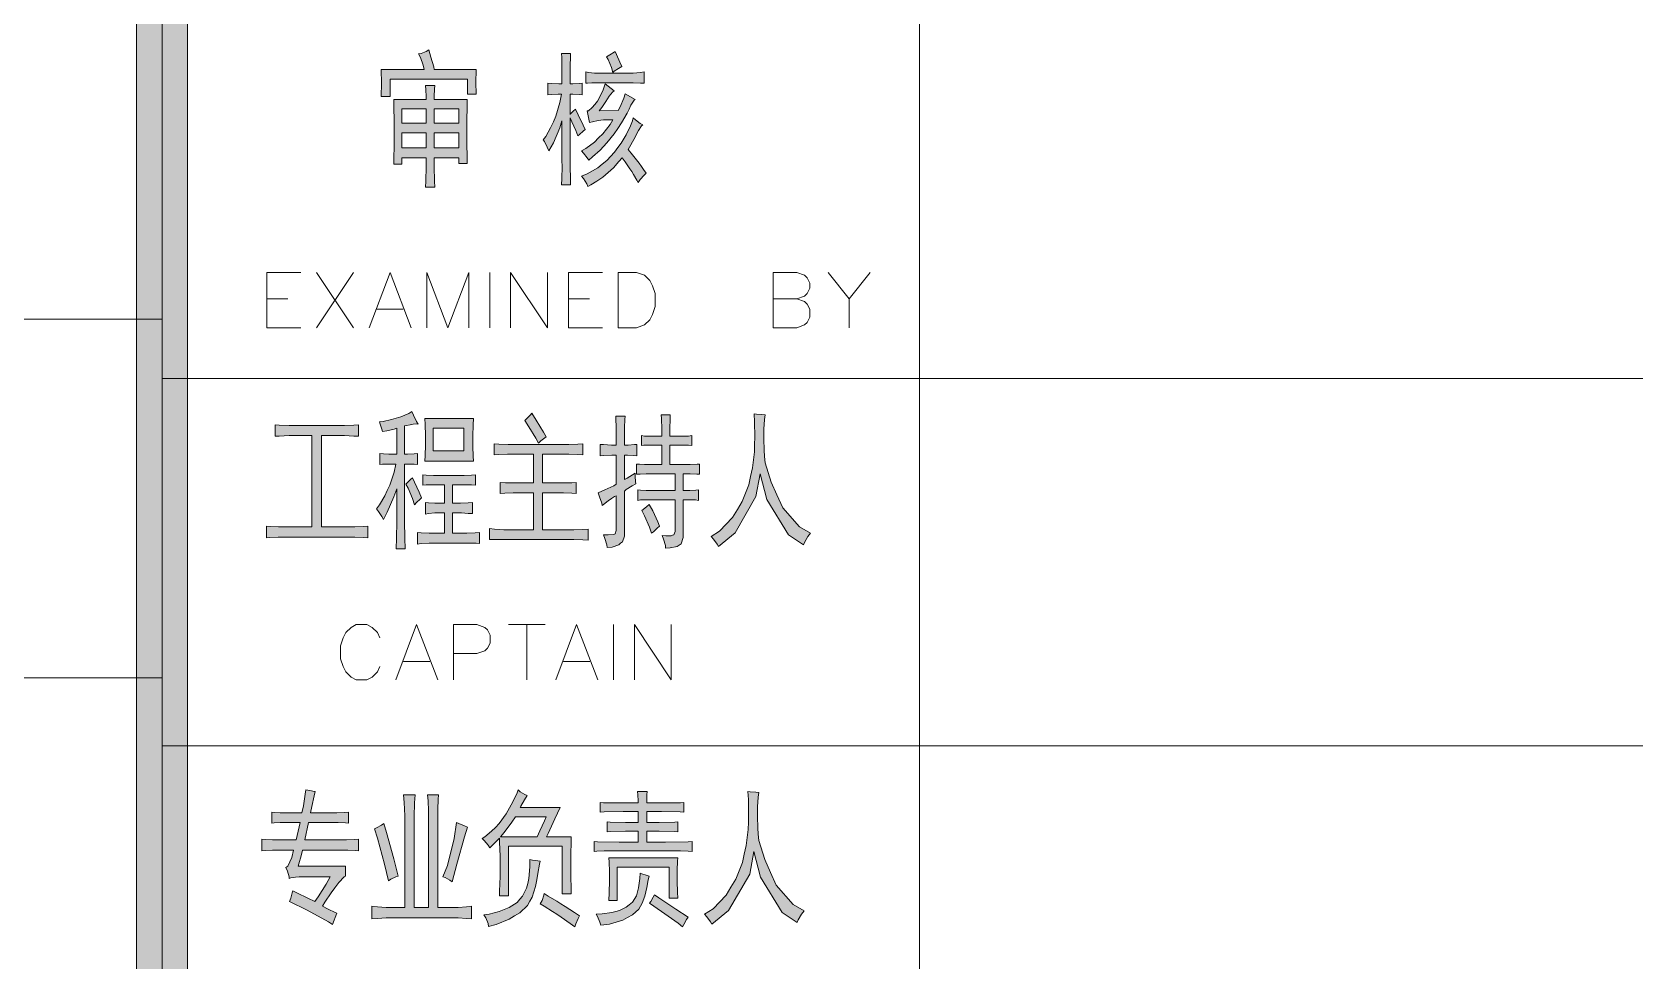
# Model space of a CAD drawing. Header units: millimetres. Extents: x 0 to 829, y 0 to 586.
# Drawn here: x 767.46 to 798.31, y 140.14 to 158.02 of the extents above; entities that cross this region are included whole.
import ezdxf

# ---------------------------------------------------------------- set-up
doc = ezdxf.new("R2010")
doc.units = ezdxf.units.MM

msp = doc.modelspace()

# ---------------------------------------------------------------- hatches: boundary and pattern name
h = msp.add_hatch(color=0)
h.dxf.hatch_style = 2
h.paths.add_polyline_path([(770.449028, 9.860139), (769.464778, 9.860139), (769.464778, 575.772139), (770.449028, 575.772139)])
h = msp.add_hatch(color=0)
h.dxf.hatch_style = 2
h.paths.add_polyline_path([(775.091583, 157.677556), (775.133917, 157.539972), (775.186833, 157.349472), (775.197417, 157.300083), (776.005278, 157.300083), (776.00175, 157.233056), (775.998222, 157.113111), (775.998222, 157.056667), (775.998222, 157.000222), (776.00175, 156.883806), (776.005278, 156.823833), (775.839472, 156.823833), (775.839472, 157.113111), (774.35075, 157.113111), (774.35075, 156.777972), (774.174361, 156.777972), (774.177889, 156.845), (774.181417, 156.972), (774.181417, 157.0355), (774.181417, 157.102528), (774.177889, 157.233056), (774.174361, 157.300083), (775.006917, 157.300083), (774.98575, 157.38475), (774.932833, 157.532917), (774.897556, 157.599944), (774.943417, 157.610528), (775.042194, 157.649333)])
h = msp.add_hatch(color=0)
h.dxf.hatch_style = 2
h.paths.add_polyline_path([(778.679333, 157.645806), (778.704028, 157.589361), (778.767528, 157.444722), (778.806333, 157.356528), (778.742833, 157.32125), (778.658167, 157.268333), (778.637, 157.243639), (778.608778, 157.338889), (778.545278, 157.490583), (778.513528, 157.5435), (778.577028, 157.582306), (778.658167, 157.635222)])
h = msp.add_hatch(color=0)
h.dxf.hatch_style = 2
h.paths.add_polyline_path([(777.656278, 157.268333), (777.656278, 157.363583), (777.65275, 157.532917), (777.645694, 157.610528), (777.822083, 157.610528), (777.818556, 157.5435), (777.815028, 157.374167), (777.815028, 157.268333), (777.815028, 157.024917), (777.867944, 157.024917), (777.984361, 157.028444), (778.047861, 157.0355), (778.047861, 156.81325), (777.984361, 156.816778), (777.867944, 156.823833), (777.815028, 156.823833), (777.815028, 156.435778), (777.822083, 156.446361), (777.871472, 156.49575), (777.913806, 156.534556), (777.966722, 156.425194), (778.061972, 156.227639), (778.104306, 156.1465), (778.061972, 156.111222), (777.991417, 156.05125), (777.963194, 156.023028), (777.920861, 156.125333), (777.846778, 156.294667), (777.815028, 156.36875), (777.815028, 155.546778), (777.815028, 155.430361), (777.818556, 155.197528), (777.822083, 155.081111), (777.645694, 155.081111), (777.656278, 155.201056), (777.659806, 155.433889), (777.656278, 155.546778), (777.656278, 156.312306), (777.613944, 156.17825), (777.490472, 155.888972), (777.405806, 155.73375), (777.374056, 155.807833), (777.317611, 155.913667), (777.296444, 155.945417), (777.342306, 156.008917), (777.437556, 156.17825), (777.490472, 156.291139), (777.539861, 156.4005), (777.617472, 156.668611), (777.645694, 156.823833), (777.585722, 156.823833), (777.451667, 156.816778), (777.381111, 156.81325), (777.381111, 157.0355), (777.455194, 157.028444), (777.592778, 157.024917), (777.656278, 157.024917)])
h = msp.add_hatch(color=0)
h.dxf.hatch_style = 2
h.paths.add_polyline_path([(778.139583, 156.502806), (778.164278, 156.502806), (778.238361, 156.566306), (778.28775, 156.629806), (778.337139, 156.693306), (778.439444, 156.890861), (778.488833, 157.024917), (778.661694, 156.890861), (778.629944, 156.862639), (778.566444, 156.785028), (778.534694, 156.735639), (778.502944, 156.68625), (778.421806, 156.566306), (778.372417, 156.502806), (778.739306, 156.513389), (778.778111, 156.583944), (778.845139, 156.746222), (778.869833, 156.834417), (779.063861, 156.725056), (779.042694, 156.707417), (778.982722, 156.612167), (778.947444, 156.534556), (778.908639, 156.456944), (778.799278, 156.2735), (778.728722, 156.167667), (778.658167, 156.061833), (778.520583, 155.888972), (778.453556, 155.818417), (778.390056, 155.747861), (778.245417, 155.617333), (778.171333, 155.557361), (778.143111, 155.603222), (778.072556, 155.691417), (778.030222, 155.73375), (778.118417, 155.779611), (778.284222, 155.903083), (778.361833, 155.984222), (778.442972, 156.065361), (778.580556, 156.24175), (778.637, 156.333472), (778.569972, 156.333472), (778.453556, 156.329944), (778.404167, 156.322889), (778.354778, 156.319361), (778.245417, 156.294667), (778.188972, 156.280556)])
h = msp.add_hatch(color=0)
h.dxf.hatch_style = 2
h.paths.add_polyline_path([(778.263056, 157.046083), (778.227778, 157.046083), (778.150167, 157.039028), (778.114889, 157.0355), (778.114889, 157.25775), (778.167806, 157.243639), (778.280694, 157.233056), (778.337139, 157.233056), (778.961556, 157.233056), (779.028583, 157.233056), (779.166167, 157.243639), (779.236722, 157.25775), (779.236722, 157.0355), (779.166167, 157.039028), (779.028583, 157.046083), (778.961556, 157.046083)])
h = msp.add_hatch(color=0)
h.paths.add_polyline_path([(775.042194, 156.725056), (775.042194, 156.777972), (775.035139, 156.912028), (775.031611, 156.989639), (775.208, 156.989639), (775.204472, 156.919083), (775.197417, 156.785028), (775.197417, 156.725056), (775.832417, 156.725056), (775.828889, 156.605111), (775.821833, 156.291139), (775.821833, 156.090056), (775.821833, 155.896028), (775.828889, 155.596167), (775.832417, 155.490333), (775.673667, 155.490333), (775.673667, 155.603222), (775.197417, 155.603222), (775.197417, 155.433889), (775.204472, 155.151667), (775.208, 155.03525), (775.031611, 155.03525), (775.035139, 155.151667), (775.042194, 155.433889), (775.042194, 155.603222), (774.573, 155.603222), (774.573, 155.47975), (774.417778, 155.47975), (774.421306, 155.564417), (774.424833, 155.857222), (774.424833, 156.068889), (774.424833, 156.280556), (774.421306, 156.605111), (774.417778, 156.725056)])
h.paths.add_polyline_path([(775.673667, 155.790194), (775.673667, 156.079472), (775.197417, 156.079472), (775.197417, 155.790194)])
h.paths.add_polyline_path([(775.042194, 155.790194), (775.042194, 156.079472), (774.573, 156.079472), (774.573, 155.790194)])
h.paths.add_polyline_path([(775.673667, 156.266444), (775.673667, 156.545139), (775.197417, 156.545139), (775.197417, 156.266444)])
h.paths.add_polyline_path([(775.042194, 156.266444), (775.042194, 156.545139), (774.573, 156.545139), (774.573, 156.266444)])
h = msp.add_hatch(color=0)
h.dxf.hatch_style = 2
h.paths.add_polyline_path([(779.212028, 156.234694), (779.187333, 156.213528), (779.130889, 156.128861), (779.099139, 156.068889), (779.070917, 156.008917), (778.982722, 155.850167), (778.929806, 155.758444), (779.014472, 155.656139), (779.141472, 155.497389), (779.183806, 155.433889), (779.226139, 155.373917), (779.275528, 155.306889), (779.24025, 155.268083), (779.162639, 155.179889), (779.120306, 155.123444), (779.095611, 155.172833), (779.035639, 155.278667), (779.000361, 155.335111), (778.965083, 155.391556), (778.869833, 155.525611), (778.813389, 155.603222), (778.753417, 155.529139), (778.647583, 155.409194), (778.598194, 155.363333), (778.545278, 155.317472), (778.439444, 155.229278), (778.383, 155.190472), (778.326556, 155.151667), (778.213667, 155.081111), (778.153694, 155.045833), (778.136056, 155.102278), (778.072556, 155.201056), (778.030222, 155.246917), (778.143111, 155.28925), (778.344194, 155.409194), (778.428861, 155.47975), (778.517056, 155.550306), (778.66875, 155.709056), (778.728722, 155.79725), (778.792222, 155.881917), (778.891, 156.040667), (778.926278, 156.111222), (778.961556, 156.185306), (779.014472, 156.312306), (779.028583, 156.36875), (779.070917, 156.329944), (779.162639, 156.262917)])
h = msp.add_hatch(color=0)
h.dxf.hatch_style = 2
h.paths.add_polyline_path([(774.142611, 150.516167), (774.213167, 150.52675), (774.375444, 150.565556), (774.463639, 150.59025), (774.555361, 150.614944), (774.707056, 150.678444), (774.767028, 150.71725), (774.798778, 150.643167), (774.855222, 150.523222), (774.886972, 150.473833), (774.855222, 150.477361), (774.79525, 150.473833), (774.7635, 150.466778), (774.73175, 150.459722), (774.664722, 150.445611), (774.625917, 150.438556), (774.625917, 149.895278), (774.685889, 149.895278), (774.809361, 149.902333), (774.876389, 149.905861), (774.876389, 149.694194), (774.809361, 149.70125), (774.685889, 149.704778), (774.625917, 149.704778), (774.625917, 148.731111), (774.625917, 148.607639), (774.632972, 148.279556), (774.6365, 148.074944), (774.467167, 148.074944), (774.474222, 148.279556), (774.47775, 148.600583), (774.47775, 148.717), (774.47775, 149.228528), (774.417778, 149.073306), (774.290778, 148.7805), (774.220222, 148.639389), (774.188472, 148.695833), (774.124972, 148.794611), (774.086167, 148.840472), (774.142611, 148.918083), (774.248444, 149.094472), (774.294306, 149.196778), (774.340167, 149.295556), (774.424833, 149.549556), (774.460111, 149.704778), (774.357806, 149.704778), (774.202583, 149.70125), (774.153194, 149.694194), (774.153194, 149.905861), (774.22375, 149.902333), (774.326056, 149.895278), (774.361333, 149.895278), (774.47775, 149.895278), (774.47775, 150.396222), (774.424833, 150.378583), (774.28725, 150.343306), (774.202583, 150.329194), (774.188472, 150.378583), (774.16025, 150.473833)])
h = msp.add_hatch(color=0)
h.paths.add_polyline_path([(775.952361, 150.583194), (775.945306, 150.46325), (775.941778, 150.241), (775.941778, 150.138694), (775.941778, 150.043444), (775.945306, 149.856472), (775.952361, 149.761222), (775.0175, 149.761222), (775.021028, 149.867056), (775.028083, 150.068139), (775.028083, 150.163389), (775.028083, 150.255111), (775.021028, 150.466778), (775.0175, 150.583194)])
h.paths.add_polyline_path([(775.768917, 149.962306), (775.768917, 150.396222), (775.17625, 150.396222), (775.17625, 149.962306)])
h = msp.add_hatch(color=0)
h.dxf.hatch_style = 2
h.paths.add_polyline_path([(777.201194, 150.106944), (777.151806, 150.205722), (777.021278, 150.420917), (776.943667, 150.540861), (776.982472, 150.579667), (777.0495, 150.650222), (777.074194, 150.681972), (777.162389, 150.551444), (777.299972, 150.322139), (777.349361, 150.226889), (777.324667, 150.212778), (777.250583, 150.149278)])
h = msp.add_hatch(color=0)
h.dxf.hatch_style = 2
h.paths.add_polyline_path([(778.7005, 150.350361), (778.7005, 150.427972), (778.693444, 150.565556), (778.689917, 150.629056), (778.873361, 150.629056), (778.866306, 150.562028), (778.85925, 150.410333), (778.85925, 150.329194), (778.85925, 150.071667), (778.929806, 150.071667), (779.04975, 150.078722), (779.099139, 150.08225), (779.099139, 149.863528), (779.035639, 149.867056), (778.915694, 149.874111), (778.85925, 149.874111), (778.85925, 149.408444), (778.912167, 149.433139), (779.014472, 149.496639), (779.067389, 149.528389), (779.067389, 149.468417), (779.070917, 149.366111), (779.074444, 149.327306), (779.003889, 149.2885), (778.894528, 149.217944), (778.85925, 149.186194), (778.85925, 148.395972), (778.85925, 148.318361), (778.820444, 148.209), (778.785167, 148.180778), (778.749889, 148.149028), (778.619361, 148.106694), (778.524111, 148.096111), (778.517056, 148.152556), (778.481778, 148.2725), (778.457083, 148.339528), (778.545278, 148.339528), (778.651111, 148.350111), (778.665222, 148.357167), (778.682861, 148.364222), (778.7005, 148.424194), (778.7005, 148.473583), (778.7005, 149.094472), (778.66875, 149.080361), (778.612306, 149.041556), (778.584083, 149.023917), (778.552333, 149.00275), (778.47825, 148.946306), (778.432389, 148.9075), (778.421806, 148.949833), (778.379472, 149.073306), (778.35125, 149.150917), (778.47825, 149.207361), (778.654639, 149.2885), (778.7005, 149.316722), (778.7005, 149.874111), (778.615833, 149.874111), (778.460611, 149.867056), (778.390056, 149.863528), (778.390056, 150.08225), (778.453556, 150.078722), (778.608778, 150.071667), (778.7005, 150.071667)])
h = msp.add_hatch(color=0)
h.dxf.hatch_style = 2
h.paths.add_polyline_path([(779.575389, 149.694194), (779.575389, 150.071667), (779.448389, 150.071667), (779.36725, 150.071667), (779.233194, 150.068139), (779.183806, 150.061083), (779.183806, 150.251583), (779.247306, 150.244528), (779.381361, 150.241), (779.448389, 150.241), (779.575389, 150.241), (779.575389, 150.378583), (779.568333, 150.583194), (779.564806, 150.650222), (779.741194, 150.650222), (779.737667, 150.583194), (779.730611, 150.378583), (779.730611, 150.241), (779.899944, 150.241), (779.963444, 150.241), (780.093972, 150.244528), (780.157472, 150.251583), (780.157472, 150.061083), (780.093972, 150.068139), (779.963444, 150.071667), (779.899944, 150.071667), (779.730611, 150.071667), (779.730611, 149.694194), (780.041056, 149.694194), (780.122194, 149.694194), (780.25625, 149.70125), (780.305639, 149.704778), (780.305639, 149.507222), (780.249194, 149.51075), (780.122194, 149.517806), (780.055167, 149.517806), (779.991667, 149.517806), (779.991667, 149.196778), (780.048111, 149.196778), (780.118667, 149.196778), (780.235083, 149.200306), (780.280944, 149.207361), (780.280944, 149.006278), (780.228028, 149.013333), (780.111611, 149.016861), (780.048111, 149.016861), (779.991667, 149.016861), (779.991667, 148.385389), (779.991667, 148.290139), (779.949333, 148.170194), (779.910528, 148.1455), (779.871722, 148.120806), (779.741194, 148.092583), (779.649472, 148.085528), (779.645944, 148.134917), (779.610667, 148.258389), (779.582444, 148.328944), (779.656528, 148.325417), (779.755306, 148.325417), (779.783528, 148.336), (779.808222, 148.343056), (779.832917, 148.406556), (779.832917, 148.463), (779.832917, 149.016861), (779.339028, 149.016861), (779.282583, 149.016861), (779.169694, 149.013333), (779.116778, 149.006278), (779.116778, 149.207361), (779.166167, 149.200306), (779.279056, 149.196778), (779.339028, 149.196778), (779.832917, 149.196778), (779.832917, 149.517806), (779.314333, 149.517806), (779.275528, 149.517806), (779.162639, 149.51075), (779.092083, 149.507222), (779.092083, 149.704778), (779.145, 149.70125), (779.243778, 149.694194), (779.289639, 149.694194)])
h = msp.add_hatch(color=0)
h.dxf.hatch_style = 2
h.paths.add_polyline_path([(780.524361, 148.307778), (780.686639, 148.413611), (780.940639, 148.674667), (781.032361, 148.829889), (781.124083, 148.985111), (781.251083, 149.302611), (781.286361, 149.468417), (781.321639, 149.630694), (781.360444, 149.937611), (781.363972, 150.078722), (781.3675, 150.219833), (781.363972, 150.516167), (781.356917, 150.671389), (781.402778, 150.667861), (781.505083, 150.657278), (781.565056, 150.650222), (781.550944, 150.562028), (781.540361, 150.378583), (781.540361, 150.283333), (781.540361, 150.188083), (781.547417, 149.972889), (781.554472, 149.849417), (781.565056, 149.729472), (781.681472, 149.359056), (781.794361, 149.112111), (781.903722, 148.865167), (782.22475, 148.49475), (782.439944, 148.374806), (782.387028, 148.307778), (782.323528, 148.194889), (782.305889, 148.152556), (782.013083, 148.339528), (781.596806, 149.023917), (781.473333, 149.517806), (781.388667, 149.080361), (780.9865, 148.378333), (780.665472, 148.117278), (780.640778, 148.163139), (780.570222, 148.258389)])
h = msp.add_hatch(color=0)
h.dxf.hatch_style = 2
h.paths.add_polyline_path([(773.370028, 150.449139), (773.468806, 150.449139), (773.65225, 150.456194), (773.736917, 150.46325), (773.736917, 150.241), (773.65225, 150.244528), (773.468806, 150.251583), (773.370028, 150.251583), (773.027833, 150.251583), (773.027833, 148.49475), (773.571111, 148.49475), (773.666361, 148.49475), (773.839222, 148.501806), (773.920361, 148.508861), (773.920361, 148.286611), (773.839222, 148.290139), (773.669889, 148.297194), (773.578167, 148.297194), (772.287, 148.297194), (772.195278, 148.297194), (772.036528, 148.290139), (771.9695, 148.286611), (771.9695, 148.508861), (772.040056, 148.501806), (772.202333, 148.49475), (772.294056, 148.49475), (772.844389, 148.49475), (772.844389, 150.251583), (772.512778, 150.251583), (772.403417, 150.251583), (772.216444, 150.244528), (772.138833, 150.241), (772.138833, 150.46325), (772.216444, 150.456194), (772.403417, 150.449139), (772.512778, 150.449139)])
h = msp.add_hatch(color=0)
h.dxf.hatch_style = 2
h.paths.add_polyline_path([(777.723306, 150.08225), (777.790333, 150.08225), (777.959667, 150.089306), (778.058444, 150.096361), (778.058444, 149.884694), (777.959667, 149.888222), (777.790333, 149.895278), (777.723306, 149.895278), (777.282333, 149.895278), (777.282333, 149.341417), (777.617472, 149.341417), (777.6845, 149.341417), (777.84325, 149.344944), (777.931444, 149.352), (777.931444, 149.140333), (777.84325, 149.147389), (777.6845, 149.150917), (777.617472, 149.150917), (777.282333, 149.150917), (777.282333, 148.441833), (777.807972, 148.441833), (777.882056, 148.441833), (778.058444, 148.445361), (778.157222, 148.452417), (778.157222, 148.24075), (778.058444, 148.247806), (777.882056, 148.251333), (777.807972, 148.251333), (776.259278, 148.251333), (776.259278, 148.463), (776.358056, 148.452417), (776.537972, 148.441833), (776.619111, 148.441833), (777.109472, 148.441833), (777.109472, 149.150917), (776.784917, 149.150917), (776.717889, 149.150917), (776.559139, 149.147389), (776.467417, 149.140333), (776.467417, 149.352), (776.566194, 149.344944), (776.724944, 149.341417), (776.784917, 149.341417), (777.109472, 149.341417), (777.109472, 149.895278), (776.693194, 149.895278), (776.605, 149.895278), (776.435667, 149.888222), (776.351, 149.884694), (776.351, 150.096361), (776.442722, 150.089306), (776.619111, 150.08225), (776.70025, 150.08225)])
h = msp.add_hatch(color=0)
h.dxf.hatch_style = 2
h.paths.add_polyline_path([(774.777611, 149.440194), (774.819944, 149.355528), (774.904611, 149.1615), (774.950472, 149.052139), (774.925778, 149.027444), (774.85875, 148.963944), (774.819944, 148.918083), (774.777611, 149.041556), (774.692944, 149.239111), (774.650611, 149.316722), (774.678833, 149.344944), (774.738806, 149.404917)])
h = msp.add_hatch(color=0)
h.dxf.hatch_style = 2
h.paths.add_polyline_path([(775.708944, 149.486056), (775.775972, 149.486056), (775.917083, 149.489583), (775.991167, 149.496639), (775.991167, 149.295556), (775.917083, 149.302611), (775.775972, 149.306139), (775.708944, 149.306139), (775.550194, 149.306139), (775.550194, 148.949833), (775.641917, 148.949833), (775.705417, 148.949833), (775.850056, 148.956889), (775.934722, 148.963944), (775.934722, 148.752278), (775.850056, 148.755806), (775.719528, 148.762861), (775.666611, 148.762861), (775.550194, 148.762861), (775.550194, 148.374806), (775.751278, 148.374806), (775.825361, 148.374806), (775.984111, 148.378333), (776.068778, 148.385389), (776.068778, 148.173722), (776.00175, 148.180778), (775.843, 148.184306), (775.751278, 148.184306), (775.193889, 148.184306), (775.102167, 148.184306), (774.943417, 148.173722), (774.876389, 148.163139), (774.876389, 148.385389), (774.943417, 148.378333), (775.102167, 148.374806), (775.193889, 148.374806), (775.394972, 148.374806), (775.394972, 148.762861), (775.275028, 148.762861), (775.211528, 148.762861), (775.084528, 148.752278), (775.028083, 148.741694), (775.028083, 148.963944), (775.084528, 148.956889), (775.211528, 148.949833), (775.275028, 148.949833), (775.394972, 148.949833), (775.394972, 149.306139), (775.260917, 149.306139), (775.183306, 149.306139), (775.042194, 149.302611), (774.975167, 149.295556), (774.975167, 149.496639), (775.042194, 149.489583), (775.183306, 149.486056), (775.260917, 149.486056)])
h = msp.add_hatch(color=0)
h.dxf.hatch_style = 2
h.paths.add_polyline_path([(779.331972, 148.928667), (779.402528, 148.801667), (779.501306, 148.59), (779.533056, 148.508861), (779.490722, 148.470056), (779.416639, 148.403028), (779.381361, 148.374806), (779.339028, 148.491222), (779.243778, 148.706417), (779.190861, 148.808722), (779.219083, 148.829889), (779.289639, 148.889861)])
h = msp.add_hatch(color=0)
h.dxf.hatch_style = 2
h.paths.add_polyline_path([(773.2395, 140.839472), (773.161889, 140.892389), (772.749139, 141.114639), (772.414, 141.283972), (772.435167, 141.347472), (772.463389, 141.453306), (772.473972, 141.492111), (772.551583, 141.453306), (772.76325, 141.347472), (772.897306, 141.283972), (772.964333, 141.375694), (773.116028, 141.615583), (773.197167, 141.760222), (772.597444, 141.760222), (772.530417, 141.753167), (772.435167, 141.739056), (772.406944, 141.724944), (772.406944, 141.760222), (772.371667, 141.866056), (772.339917, 141.936611), (772.38225, 141.964833), (772.456333, 142.130639), (772.491611, 142.27175), (772.163528, 142.27175), (772.085917, 142.27175), (771.944806, 142.264694), (771.881306, 142.261167), (771.881306, 142.483417), (771.944806, 142.476361), (772.085917, 142.469306), (772.163528, 142.469306), (772.541, 142.469306), (772.615083, 142.804444), (772.297583, 142.804444), (772.230556, 142.804444), (772.117667, 142.797389), (772.071806, 142.793861), (772.071806, 143.002), (772.117667, 142.998472), (772.230556, 142.991417), (772.297583, 142.991417), (772.646833, 142.991417), (772.678583, 143.125472), (772.713861, 143.347722), (772.724444, 143.435917), (772.802056, 143.418278), (772.893778, 143.404167), (772.907889, 143.404167), (772.886722, 143.3195), (772.840861, 143.114889), (772.816167, 142.991417), (773.264194, 142.991417), (773.324167, 142.991417), (773.465278, 142.998472), (773.546417, 143.002), (773.546417, 142.793861), (773.489972, 142.797389), (773.348861, 142.804444), (773.264194, 142.804444), (772.780889, 142.804444), (772.706806, 142.469306), (773.447639, 142.469306), (773.511139, 142.469306), (773.655778, 142.476361), (773.740444, 142.483417), (773.740444, 142.261167), (773.676944, 142.264694), (773.535833, 142.27175), (773.454694, 142.27175), (772.664472, 142.27175), (772.63625, 142.165917), (772.593917, 142.010694), (772.579806, 141.961306), (773.489972, 141.961306), (773.489972, 141.770806), (773.46175, 141.760222), (773.359444, 141.647333), (773.285361, 141.548556), (773.211278, 141.449778), (773.094861, 141.269861), (773.049, 141.19225), (773.154833, 141.139333), (773.292417, 141.072306), (773.324167, 141.061722)])
h = msp.add_hatch(color=0)
h.dxf.hatch_style = 2
h.paths.add_polyline_path([(774.830528, 143.337139), (774.819944, 143.181917), (774.812889, 142.913806), (774.812889, 142.804444), (774.812889, 141.171083), (775.088056, 141.171083), (775.088056, 142.9385), (775.088056, 143.026694), (775.081, 143.22425), (775.070417, 143.337139), (775.278556, 143.337139), (775.2715, 143.248944), (775.264444, 143.058444), (775.264444, 142.959667), (775.264444, 141.171083), (775.589, 141.171083), (775.656028, 141.171083), (775.818306, 141.181667), (775.913556, 141.19225), (775.913556, 140.948833), (775.818306, 140.959417), (775.659556, 140.97), (775.596056, 140.97), (774.329583, 140.97), (774.273139, 140.97), (774.103806, 140.959417), (773.997972, 140.948833), (773.997972, 141.19225), (774.103806, 141.181667), (774.269611, 141.171083), (774.322528, 141.171083), (774.629444, 141.171083), (774.629444, 142.815028), (774.629444, 142.931444), (774.618861, 143.1925), (774.60475, 143.337139)])
h = msp.add_hatch(color=0)
h.paths.add_polyline_path([(776.986, 143.326556), (776.933083, 143.238361), (776.866056, 143.118417), (776.851944, 143.093722), (777.621, 143.093722), (777.518694, 142.875), (777.391694, 142.592778), (777.359944, 142.52575), (777.836194, 142.52575), (777.832667, 142.448139), (777.829139, 142.1765), (777.829139, 141.982472), (777.829139, 141.788444), (777.832667, 141.50975), (777.836194, 141.428611), (777.659806, 141.428611), (777.659806, 142.349361), (776.629694, 142.349361), (776.629694, 141.393333), (776.453306, 141.393333), (776.456833, 141.481528), (776.463889, 141.767278), (776.463889, 141.961306), (776.463889, 142.155333), (776.456833, 142.426972), (776.453306, 142.504583), (776.396861, 142.448139), (776.305139, 142.352889), (776.269861, 142.314083), (776.234583, 142.370528), (776.156972, 142.458722), (776.121694, 142.494), (776.174611, 142.52575), (776.301611, 142.635111), (776.375694, 142.709194), (776.44625, 142.783278), (776.583833, 142.973778), (776.643806, 143.086667), (776.707306, 143.199556), (776.791972, 143.375944), (776.813139, 143.435917), (776.851944, 143.397111), (776.940139, 143.340667)])
h.paths.add_polyline_path([(776.76375, 142.913806), (776.689667, 142.807972), (776.545028, 142.613944), (776.470944, 142.52575), (777.180028, 142.52575), (777.232944, 142.642167), (777.321139, 142.836194), (777.352889, 142.913806)])
h = msp.add_hatch(color=0)
h.dxf.hatch_style = 2
h.paths.add_polyline_path([(779.293167, 143.404167), (779.289639, 143.337139), (779.286111, 143.22425), (779.286111, 143.181917), (779.575389, 143.181917), (779.935222, 143.185444), (780.00225, 143.1925), (780.00225, 143.002), (779.928167, 143.009056), (779.568333, 143.016111), (779.286111, 143.016111), (779.286111, 142.804444), (779.529528, 142.804444), (779.829389, 142.807972), (779.885833, 142.815028), (779.885833, 142.624528), (779.829389, 142.631583), (779.529528, 142.638639), (779.286111, 142.638639), (779.286111, 142.426972), (779.645944, 142.426972), (780.083389, 142.4305), (780.161, 142.437556), (780.161, 142.247056), (780.083389, 142.254111), (779.935222, 142.261167), (779.861139, 142.261167), (778.552333, 142.261167), (778.467667, 142.261167), (778.330083, 142.254111), (778.277167, 142.247056), (778.277167, 142.437556), (778.337139, 142.4305), (778.756944, 142.426972), (779.120306, 142.426972), (779.120306, 142.638639), (778.880417, 142.638639), (778.584083, 142.631583), (778.527639, 142.624528), (778.527639, 142.815028), (778.584083, 142.807972), (778.880417, 142.804444), (779.120306, 142.804444), (779.120306, 143.016111), (778.831028, 143.016111), (778.467667, 143.009056), (778.393583, 143.002), (778.393583, 143.1925), (778.453556, 143.185444), (778.813389, 143.181917), (779.120306, 143.181917), (779.120306, 143.22425), (779.11325, 143.337139), (779.109722, 143.404167)])
h = msp.add_hatch(color=0)
h.dxf.hatch_style = 2
h.paths.add_polyline_path([(780.400889, 141.037028), (780.563167, 141.142861), (780.817167, 141.403917), (780.908889, 141.559139), (781.000611, 141.714361), (781.127611, 142.035389), (781.162889, 142.197667), (781.198167, 142.363472), (781.236972, 142.666861), (781.244028, 142.807972), (781.247556, 142.952611), (781.244028, 143.248944), (781.233444, 143.404167), (781.279306, 143.397111), (781.385139, 143.386528), (781.441583, 143.379472), (781.431, 143.291278), (781.416889, 143.107833), (781.416889, 143.016111), (781.416889, 142.920861), (781.423944, 142.702139), (781.434528, 142.582194), (781.441583, 142.458722), (781.561528, 142.091833), (781.670889, 141.844889), (781.78025, 141.597944), (782.104806, 141.227528), (782.316472, 141.104056), (782.267083, 141.037028), (782.200056, 140.927667), (782.182417, 140.881806), (781.893139, 141.072306), (781.476861, 141.753167), (781.349861, 142.247056), (781.268722, 141.809611), (780.863028, 141.111111), (780.542, 140.850056), (780.517306, 140.892389), (780.44675, 140.987639)])
h = msp.add_hatch(color=0)
h.dxf.hatch_style = 2
h.paths.add_polyline_path([(774.230806, 142.783278), (774.280194, 142.610417), (774.417778, 142.105944), (774.505972, 141.770806), (774.460111, 141.760222), (774.364861, 141.714361), (774.315472, 141.682611), (774.237861, 142.003639), (774.103806, 142.504583), (774.047361, 142.680972), (774.089694, 142.702139), (774.181417, 142.755056)])
h = msp.add_hatch(color=0)
h.dxf.hatch_style = 2
h.paths.add_polyline_path([(775.835944, 142.71625), (775.783028, 142.52575), (775.634861, 142.000111), (775.539611, 141.661444), (775.497278, 141.693194), (775.409083, 141.742583), (775.363222, 141.760222), (775.451417, 141.975417), (775.581944, 142.497528), (775.627806, 142.804444), (775.673667, 142.783278), (775.7795, 142.737417)])
h = msp.add_hatch(color=0)
h.dxf.hatch_style = 2
h.paths.add_polyline_path([(777.236472, 142.060083), (777.225889, 142.003639), (777.190611, 141.823722), (777.169444, 141.70025), (777.148278, 141.57325), (777.08125, 141.368639), (777.035389, 141.2875), (776.989528, 141.206361), (776.844889, 141.06525), (776.742583, 141.005278), (776.640278, 140.945306), (776.389806, 140.843), (776.245167, 140.804194), (776.234583, 140.860639), (776.188722, 140.97), (776.153444, 141.026444), (776.25575, 141.037028), (776.449778, 141.089944), (776.545028, 141.12875), (776.640278, 141.167556), (776.791972, 141.266333), (776.844889, 141.326306), (776.897806, 141.386278), (776.975417, 141.5415), (776.996583, 141.633222), (777.01775, 141.724944), (777.035389, 141.95425), (777.035389, 142.091833), (777.091833, 142.08125), (777.190611, 142.063611)])
h = msp.add_hatch(color=0)
h.dxf.hatch_style = 2
h.paths.add_polyline_path([(779.885833, 142.127111), (779.882306, 142.060083), (779.87525, 141.887222), (779.87525, 141.781389), (779.87525, 141.675556), (779.882306, 141.460361), (779.885833, 141.347472), (779.720028, 141.347472), (779.720028, 141.947194), (778.718139, 141.947194), (778.718139, 141.305139), (778.559389, 141.305139), (778.566444, 141.453306), (778.569972, 141.686139), (778.569972, 141.770806), (778.569972, 141.859), (778.566444, 142.038917), (778.559389, 142.127111)])
h = msp.add_hatch(color=0)
h.dxf.hatch_style = 2
h.paths.add_polyline_path([(778.312444, 141.037028), (778.428861, 141.044083), (778.615833, 141.068778), (778.689917, 141.089944), (778.764, 141.107583), (778.894528, 141.174611), (778.950972, 141.220472), (779.010944, 141.269861), (779.088556, 141.393333), (779.109722, 141.470944), (779.130889, 141.548556), (779.155583, 141.724944), (779.159111, 141.82725), (779.190861, 141.816667), (779.275528, 141.788444), (779.3355, 141.770806), (779.317861, 141.703778), (779.286111, 141.555611), (779.268472, 141.470944), (779.250833, 141.386278), (779.201444, 141.248694), (779.169694, 141.19225), (779.134417, 141.139333), (779.010944, 141.029972), (778.919222, 140.977056), (778.8275, 140.924139), (778.569972, 140.850056), (778.404167, 140.828889), (778.386528, 140.888861), (778.340667, 140.994694)])
h = msp.add_hatch(color=0)
h.dxf.hatch_style = 2
h.paths.add_polyline_path([(777.310556, 141.439194), (777.391694, 141.386278), (777.553972, 141.2875), (777.635111, 141.238111), (777.719778, 141.188722), (777.899694, 141.072306), (777.994944, 141.005278), (777.97025, 140.959417), (777.924389, 140.853583), (777.903222, 140.793611), (777.8115, 140.860639), (777.638639, 140.984111), (777.5575, 141.037028), (777.476361, 141.093472), (777.314083, 141.19225), (777.236472, 141.238111), (777.27175, 141.305139), (777.307028, 141.403917)])
h = msp.add_hatch(color=0)
h.dxf.hatch_style = 2
h.paths.add_polyline_path([(779.434278, 141.4145), (779.522472, 141.354528), (779.847028, 141.139333), (780.083389, 140.984111), (780.055167, 140.93825), (780.00225, 140.843), (779.977556, 140.793611), (779.889361, 140.867694), (779.571861, 141.093472), (779.342556, 141.248694), (779.363722, 141.283972), (779.409583, 141.365111)])

# ---------------------------------------------------------------- linework, layer by layer
at = {"color": 0, "lineweight": 0}
for points in [[(770.449028, 9.860139), (769.464778, 9.860139), (769.464778, 575.772139), (770.449028, 575.772139)], [(775.091583, 157.677556), (775.133917, 157.539972), (775.186833, 157.349472), (775.197417, 157.300083), (776.005278, 157.300083), (776.00175, 157.233056), (775.998222, 157.113111), (775.998222, 157.056667), (775.998222, 157.000222), (776.00175, 156.883806), (776.005278, 156.823833), (775.839472, 156.823833), (775.839472, 157.113111), (774.35075, 157.113111), (774.35075, 156.777972), (774.174361, 156.777972), (774.177889, 156.845), (774.181417, 156.972), (774.181417, 157.0355), (774.181417, 157.102528), (774.177889, 157.233056), (774.174361, 157.300083), (775.006917, 157.300083), (774.98575, 157.38475), (774.932833, 157.532917), (774.897556, 157.599944), (774.943417, 157.610528), (775.042194, 157.649333)], [(778.679333, 157.645806), (778.704028, 157.589361), (778.767528, 157.444722), (778.806333, 157.356528), (778.742833, 157.32125), (778.658167, 157.268333), (778.637, 157.243639), (778.608778, 157.338889), (778.545278, 157.490583), (778.513528, 157.5435), (778.577028, 157.582306), (778.658167, 157.635222)], [(777.656278, 157.268333), (777.656278, 157.363583), (777.65275, 157.532917), (777.645694, 157.610528), (777.822083, 157.610528), (777.818556, 157.5435), (777.815028, 157.374167), (777.815028, 157.268333), (777.815028, 157.024917), (777.867944, 157.024917), (777.984361, 157.028444), (778.047861, 157.0355), (778.047861, 156.81325), (777.984361, 156.816778), (777.867944, 156.823833), (777.815028, 156.823833), (777.815028, 156.435778), (777.822083, 156.446361), (777.871472, 156.49575), (777.913806, 156.534556), (777.966722, 156.425194), (778.061972, 156.227639), (778.104306, 156.1465), (778.061972, 156.111222), (777.991417, 156.05125), (777.963194, 156.023028), (777.920861, 156.125333), (777.846778, 156.294667), (777.815028, 156.36875), (777.815028, 155.546778), (777.815028, 155.430361), (777.818556, 155.197528), (777.822083, 155.081111), (777.645694, 155.081111), (777.656278, 155.201056), (777.659806, 155.433889), (777.656278, 155.546778), (777.656278, 156.312306), (777.613944, 156.17825), (777.490472, 155.888972), (777.405806, 155.73375), (777.374056, 155.807833), (777.317611, 155.913667), (777.296444, 155.945417), (777.342306, 156.008917), (777.437556, 156.17825), (777.490472, 156.291139), (777.539861, 156.4005), (777.617472, 156.668611), (777.645694, 156.823833), (777.585722, 156.823833), (777.451667, 156.816778), (777.381111, 156.81325), (777.381111, 157.0355), (777.455194, 157.028444), (777.592778, 157.024917), (777.656278, 157.024917)], [(778.139583, 156.502806), (778.164278, 156.502806), (778.238361, 156.566306), (778.28775, 156.629806), (778.337139, 156.693306), (778.439444, 156.890861), (778.488833, 157.024917), (778.661694, 156.890861), (778.629944, 156.862639), (778.566444, 156.785028), (778.534694, 156.735639), (778.502944, 156.68625), (778.421806, 156.566306), (778.372417, 156.502806), (778.739306, 156.513389), (778.778111, 156.583944), (778.845139, 156.746222), (778.869833, 156.834417), (779.063861, 156.725056), (779.042694, 156.707417), (778.982722, 156.612167), (778.947444, 156.534556), (778.908639, 156.456944), (778.799278, 156.2735), (778.728722, 156.167667), (778.658167, 156.061833), (778.520583, 155.888972), (778.453556, 155.818417), (778.390056, 155.747861), (778.245417, 155.617333), (778.171333, 155.557361), (778.143111, 155.603222), (778.072556, 155.691417), (778.030222, 155.73375), (778.118417, 155.779611), (778.284222, 155.903083), (778.361833, 155.984222), (778.442972, 156.065361), (778.580556, 156.24175), (778.637, 156.333472), (778.569972, 156.333472), (778.453556, 156.329944), (778.404167, 156.322889), (778.354778, 156.319361), (778.245417, 156.294667), (778.188972, 156.280556)], [(778.263056, 157.046083), (778.227778, 157.046083), (778.150167, 157.039028), (778.114889, 157.0355), (778.114889, 157.25775), (778.167806, 157.243639), (778.280694, 157.233056), (778.337139, 157.233056), (778.961556, 157.233056), (779.028583, 157.233056), (779.166167, 157.243639), (779.236722, 157.25775), (779.236722, 157.0355), (779.166167, 157.039028), (779.028583, 157.046083), (778.961556, 157.046083)], [(775.042194, 156.725056), (775.042194, 156.777972), (775.035139, 156.912028), (775.031611, 156.989639), (775.208, 156.989639), (775.204472, 156.919083), (775.197417, 156.785028), (775.197417, 156.725056), (775.832417, 156.725056), (775.828889, 156.605111), (775.821833, 156.291139), (775.821833, 156.090056), (775.821833, 155.896028), (775.828889, 155.596167), (775.832417, 155.490333), (775.673667, 155.490333), (775.673667, 155.603222), (775.197417, 155.603222), (775.197417, 155.433889), (775.204472, 155.151667), (775.208, 155.03525), (775.031611, 155.03525), (775.035139, 155.151667), (775.042194, 155.433889), (775.042194, 155.603222), (774.573, 155.603222), (774.573, 155.47975), (774.417778, 155.47975), (774.421306, 155.564417), (774.424833, 155.857222), (774.424833, 156.068889), (774.424833, 156.280556), (774.421306, 156.605111), (774.417778, 156.725056)], [(775.042194, 156.266444), (775.042194, 156.545139), (774.573, 156.545139), (774.573, 156.266444)], [(775.673667, 156.266444), (775.673667, 156.545139), (775.197417, 156.545139), (775.197417, 156.266444)], [(779.212028, 156.234694), (779.187333, 156.213528), (779.130889, 156.128861), (779.099139, 156.068889), (779.070917, 156.008917), (778.982722, 155.850167), (778.929806, 155.758444), (779.014472, 155.656139), (779.141472, 155.497389), (779.183806, 155.433889), (779.226139, 155.373917), (779.275528, 155.306889), (779.24025, 155.268083), (779.162639, 155.179889), (779.120306, 155.123444), (779.095611, 155.172833), (779.035639, 155.278667), (779.000361, 155.335111), (778.965083, 155.391556), (778.869833, 155.525611), (778.813389, 155.603222), (778.753417, 155.529139), (778.647583, 155.409194), (778.598194, 155.363333), (778.545278, 155.317472), (778.439444, 155.229278), (778.383, 155.190472), (778.326556, 155.151667), (778.213667, 155.081111), (778.153694, 155.045833), (778.136056, 155.102278), (778.072556, 155.201056), (778.030222, 155.246917), (778.143111, 155.28925), (778.344194, 155.409194), (778.428861, 155.47975), (778.517056, 155.550306), (778.66875, 155.709056), (778.728722, 155.79725), (778.792222, 155.881917), (778.891, 156.040667), (778.926278, 156.111222), (778.961556, 156.185306), (779.014472, 156.312306), (779.028583, 156.36875), (779.070917, 156.329944), (779.162639, 156.262917)], [(775.042194, 155.790194), (775.042194, 156.079472), (774.573, 156.079472), (774.573, 155.790194)], [(775.673667, 155.790194), (775.673667, 156.079472), (775.197417, 156.079472), (775.197417, 155.790194)], [(778.739306, 152.329444), (778.739306, 153.391306), (779.092083, 153.391306), (779.243778, 153.341917), (779.346083, 153.239611), (779.395472, 153.137306), (779.448389, 152.985611), (779.448389, 152.735139), (779.395472, 152.583444), (779.346083, 152.481139), (779.243778, 152.382361), (779.092083, 152.329444)], [(774.142611, 150.516167), (774.213167, 150.52675), (774.375444, 150.565556), (774.463639, 150.59025), (774.555361, 150.614944), (774.707056, 150.678444), (774.767028, 150.71725), (774.798778, 150.643167), (774.855222, 150.523222), (774.886972, 150.473833), (774.855222, 150.477361), (774.79525, 150.473833), (774.7635, 150.466778), (774.73175, 150.459722), (774.664722, 150.445611), (774.625917, 150.438556), (774.625917, 149.895278), (774.685889, 149.895278), (774.809361, 149.902333), (774.876389, 149.905861), (774.876389, 149.694194), (774.809361, 149.70125), (774.685889, 149.704778), (774.625917, 149.704778), (774.625917, 148.731111), (774.625917, 148.607639), (774.632972, 148.279556), (774.6365, 148.074944), (774.467167, 148.074944), (774.474222, 148.279556), (774.47775, 148.600583), (774.47775, 148.717), (774.47775, 149.228528), (774.417778, 149.073306), (774.290778, 148.7805), (774.220222, 148.639389), (774.188472, 148.695833), (774.124972, 148.794611), (774.086167, 148.840472), (774.142611, 148.918083), (774.248444, 149.094472), (774.294306, 149.196778), (774.340167, 149.295556), (774.424833, 149.549556), (774.460111, 149.704778), (774.357806, 149.704778), (774.202583, 149.70125), (774.153194, 149.694194), (774.153194, 149.905861), (774.22375, 149.902333), (774.326056, 149.895278), (774.361333, 149.895278), (774.47775, 149.895278), (774.47775, 150.396222), (774.424833, 150.378583), (774.28725, 150.343306), (774.202583, 150.329194), (774.188472, 150.378583), (774.16025, 150.473833)], [(775.952361, 150.583194), (775.945306, 150.46325), (775.941778, 150.241), (775.941778, 150.138694), (775.941778, 150.043444), (775.945306, 149.856472), (775.952361, 149.761222), (775.0175, 149.761222), (775.021028, 149.867056), (775.028083, 150.068139), (775.028083, 150.163389), (775.028083, 150.255111), (775.021028, 150.466778), (775.0175, 150.583194)], [(777.201194, 150.106944), (777.151806, 150.205722), (777.021278, 150.420917), (776.943667, 150.540861), (776.982472, 150.579667), (777.0495, 150.650222), (777.074194, 150.681972), (777.162389, 150.551444), (777.299972, 150.322139), (777.349361, 150.226889), (777.324667, 150.212778), (777.250583, 150.149278)], [(778.7005, 150.350361), (778.7005, 150.427972), (778.693444, 150.565556), (778.689917, 150.629056), (778.873361, 150.629056), (778.866306, 150.562028), (778.85925, 150.410333), (778.85925, 150.329194), (778.85925, 150.071667), (778.929806, 150.071667), (779.04975, 150.078722), (779.099139, 150.08225), (779.099139, 149.863528), (779.035639, 149.867056), (778.915694, 149.874111), (778.85925, 149.874111), (778.85925, 149.408444), (778.912167, 149.433139), (779.014472, 149.496639), (779.067389, 149.528389), (779.067389, 149.468417), (779.070917, 149.366111), (779.074444, 149.327306), (779.003889, 149.2885), (778.894528, 149.217944), (778.85925, 149.186194), (778.85925, 148.395972), (778.85925, 148.318361), (778.820444, 148.209), (778.785167, 148.180778), (778.749889, 148.149028), (778.619361, 148.106694), (778.524111, 148.096111), (778.517056, 148.152556), (778.481778, 148.2725), (778.457083, 148.339528), (778.545278, 148.339528), (778.651111, 148.350111), (778.665222, 148.357167), (778.682861, 148.364222), (778.7005, 148.424194), (778.7005, 148.473583), (778.7005, 149.094472), (778.66875, 149.080361), (778.612306, 149.041556), (778.584083, 149.023917), (778.552333, 149.00275), (778.47825, 148.946306), (778.432389, 148.9075), (778.421806, 148.949833), (778.379472, 149.073306), (778.35125, 149.150917), (778.47825, 149.207361), (778.654639, 149.2885), (778.7005, 149.316722), (778.7005, 149.874111), (778.615833, 149.874111), (778.460611, 149.867056), (778.390056, 149.863528), (778.390056, 150.08225), (778.453556, 150.078722), (778.608778, 150.071667), (778.7005, 150.071667)], [(779.575389, 149.694194), (779.575389, 150.071667), (779.448389, 150.071667), (779.36725, 150.071667), (779.233194, 150.068139), (779.183806, 150.061083), (779.183806, 150.251583), (779.247306, 150.244528), (779.381361, 150.241), (779.448389, 150.241), (779.575389, 150.241), (779.575389, 150.378583), (779.568333, 150.583194), (779.564806, 150.650222), (779.741194, 150.650222), (779.737667, 150.583194), (779.730611, 150.378583), (779.730611, 150.241), (779.899944, 150.241), (779.963444, 150.241), (780.093972, 150.244528), (780.157472, 150.251583), (780.157472, 150.061083), (780.093972, 150.068139), (779.963444, 150.071667), (779.899944, 150.071667), (779.730611, 150.071667), (779.730611, 149.694194), (780.041056, 149.694194), (780.122194, 149.694194), (780.25625, 149.70125), (780.305639, 149.704778), (780.305639, 149.507222), (780.249194, 149.51075), (780.122194, 149.517806), (780.055167, 149.517806), (779.991667, 149.517806), (779.991667, 149.196778), (780.048111, 149.196778), (780.118667, 149.196778), (780.235083, 149.200306), (780.280944, 149.207361), (780.280944, 149.006278), (780.228028, 149.013333), (780.111611, 149.016861), (780.048111, 149.016861), (779.991667, 149.016861), (779.991667, 148.385389), (779.991667, 148.290139), (779.949333, 148.170194), (779.910528, 148.1455), (779.871722, 148.120806), (779.741194, 148.092583), (779.649472, 148.085528), (779.645944, 148.134917), (779.610667, 148.258389), (779.582444, 148.328944), (779.656528, 148.325417), (779.755306, 148.325417), (779.783528, 148.336), (779.808222, 148.343056), (779.832917, 148.406556), (779.832917, 148.463), (779.832917, 149.016861), (779.339028, 149.016861), (779.282583, 149.016861), (779.169694, 149.013333), (779.116778, 149.006278), (779.116778, 149.207361), (779.166167, 149.200306), (779.279056, 149.196778), (779.339028, 149.196778), (779.832917, 149.196778), (779.832917, 149.517806), (779.314333, 149.517806), (779.275528, 149.517806), (779.162639, 149.51075), (779.092083, 149.507222), (779.092083, 149.704778), (779.145, 149.70125), (779.243778, 149.694194), (779.289639, 149.694194)], [(780.524361, 148.307778), (780.686639, 148.413611), (780.940639, 148.674667), (781.032361, 148.829889), (781.124083, 148.985111), (781.251083, 149.302611), (781.286361, 149.468417), (781.321639, 149.630694), (781.360444, 149.937611), (781.363972, 150.078722), (781.3675, 150.219833), (781.363972, 150.516167), (781.356917, 150.671389), (781.402778, 150.667861), (781.505083, 150.657278), (781.565056, 150.650222), (781.550944, 150.562028), (781.540361, 150.378583), (781.540361, 150.283333), (781.540361, 150.188083), (781.547417, 149.972889), (781.554472, 149.849417), (781.565056, 149.729472), (781.681472, 149.359056), (781.794361, 149.112111), (781.903722, 148.865167), (782.22475, 148.49475), (782.439944, 148.374806), (782.387028, 148.307778), (782.323528, 148.194889), (782.305889, 148.152556), (782.013083, 148.339528), (781.596806, 149.023917), (781.473333, 149.517806), (781.388667, 149.080361), (780.9865, 148.378333), (780.665472, 148.117278), (780.640778, 148.163139), (780.570222, 148.258389)], [(773.370028, 150.449139), (773.468806, 150.449139), (773.65225, 150.456194), (773.736917, 150.46325), (773.736917, 150.241), (773.65225, 150.244528), (773.468806, 150.251583), (773.370028, 150.251583), (773.027833, 150.251583), (773.027833, 148.49475), (773.571111, 148.49475), (773.666361, 148.49475), (773.839222, 148.501806), (773.920361, 148.508861), (773.920361, 148.286611), (773.839222, 148.290139), (773.669889, 148.297194), (773.578167, 148.297194), (772.287, 148.297194), (772.195278, 148.297194), (772.036528, 148.290139), (771.9695, 148.286611), (771.9695, 148.508861), (772.040056, 148.501806), (772.202333, 148.49475), (772.294056, 148.49475), (772.844389, 148.49475), (772.844389, 150.251583), (772.512778, 150.251583), (772.403417, 150.251583), (772.216444, 150.244528), (772.138833, 150.241), (772.138833, 150.46325), (772.216444, 150.456194), (772.403417, 150.449139), (772.512778, 150.449139)], [(775.768917, 149.962306), (775.768917, 150.396222), (775.17625, 150.396222), (775.17625, 149.962306)], [(777.723306, 150.08225), (777.790333, 150.08225), (777.959667, 150.089306), (778.058444, 150.096361), (778.058444, 149.884694), (777.959667, 149.888222), (777.790333, 149.895278), (777.723306, 149.895278), (777.282333, 149.895278), (777.282333, 149.341417), (777.617472, 149.341417), (777.6845, 149.341417), (777.84325, 149.344944), (777.931444, 149.352), (777.931444, 149.140333), (777.84325, 149.147389), (777.6845, 149.150917), (777.617472, 149.150917), (777.282333, 149.150917), (777.282333, 148.441833), (777.807972, 148.441833), (777.882056, 148.441833), (778.058444, 148.445361), (778.157222, 148.452417), (778.157222, 148.24075), (778.058444, 148.247806), (777.882056, 148.251333), (777.807972, 148.251333), (776.259278, 148.251333), (776.259278, 148.463), (776.358056, 148.452417), (776.537972, 148.441833), (776.619111, 148.441833), (777.109472, 148.441833), (777.109472, 149.150917), (776.784917, 149.150917), (776.717889, 149.150917), (776.559139, 149.147389), (776.467417, 149.140333), (776.467417, 149.352), (776.566194, 149.344944), (776.724944, 149.341417), (776.784917, 149.341417), (777.109472, 149.341417), (777.109472, 149.895278), (776.693194, 149.895278), (776.605, 149.895278), (776.435667, 149.888222), (776.351, 149.884694), (776.351, 150.096361), (776.442722, 150.089306), (776.619111, 150.08225), (776.70025, 150.08225)], [(774.777611, 149.440194), (774.819944, 149.355528), (774.904611, 149.1615), (774.950472, 149.052139), (774.925778, 149.027444), (774.85875, 148.963944), (774.819944, 148.918083), (774.777611, 149.041556), (774.692944, 149.239111), (774.650611, 149.316722), (774.678833, 149.344944), (774.738806, 149.404917)], [(775.708944, 149.486056), (775.775972, 149.486056), (775.917083, 149.489583), (775.991167, 149.496639), (775.991167, 149.295556), (775.917083, 149.302611), (775.775972, 149.306139), (775.708944, 149.306139), (775.550194, 149.306139), (775.550194, 148.949833), (775.641917, 148.949833), (775.705417, 148.949833), (775.850056, 148.956889), (775.934722, 148.963944), (775.934722, 148.752278), (775.850056, 148.755806), (775.719528, 148.762861), (775.666611, 148.762861), (775.550194, 148.762861), (775.550194, 148.374806), (775.751278, 148.374806), (775.825361, 148.374806), (775.984111, 148.378333), (776.068778, 148.385389), (776.068778, 148.173722), (776.00175, 148.180778), (775.843, 148.184306), (775.751278, 148.184306), (775.193889, 148.184306), (775.102167, 148.184306), (774.943417, 148.173722), (774.876389, 148.163139), (774.876389, 148.385389), (774.943417, 148.378333), (775.102167, 148.374806), (775.193889, 148.374806), (775.394972, 148.374806), (775.394972, 148.762861), (775.275028, 148.762861), (775.211528, 148.762861), (775.084528, 148.752278), (775.028083, 148.741694), (775.028083, 148.963944), (775.084528, 148.956889), (775.211528, 148.949833), (775.275028, 148.949833), (775.394972, 148.949833), (775.394972, 149.306139), (775.260917, 149.306139), (775.183306, 149.306139), (775.042194, 149.302611), (774.975167, 149.295556), (774.975167, 149.496639), (775.042194, 149.489583), (775.183306, 149.486056), (775.260917, 149.486056)], [(779.331972, 148.928667), (779.402528, 148.801667), (779.501306, 148.59), (779.533056, 148.508861), (779.490722, 148.470056), (779.416639, 148.403028), (779.381361, 148.374806), (779.339028, 148.491222), (779.243778, 148.706417), (779.190861, 148.808722), (779.219083, 148.829889), (779.289639, 148.889861)], [(773.2395, 140.839472), (773.161889, 140.892389), (772.749139, 141.114639), (772.414, 141.283972), (772.435167, 141.347472), (772.463389, 141.453306), (772.473972, 141.492111), (772.551583, 141.453306), (772.76325, 141.347472), (772.897306, 141.283972), (772.964333, 141.375694), (773.116028, 141.615583), (773.197167, 141.760222), (772.597444, 141.760222), (772.530417, 141.753167), (772.435167, 141.739056), (772.406944, 141.724944), (772.406944, 141.760222), (772.371667, 141.866056), (772.339917, 141.936611), (772.38225, 141.964833), (772.456333, 142.130639), (772.491611, 142.27175), (772.163528, 142.27175), (772.085917, 142.27175), (771.944806, 142.264694), (771.881306, 142.261167), (771.881306, 142.483417), (771.944806, 142.476361), (772.085917, 142.469306), (772.163528, 142.469306), (772.541, 142.469306), (772.615083, 142.804444), (772.297583, 142.804444), (772.230556, 142.804444), (772.117667, 142.797389), (772.071806, 142.793861), (772.071806, 143.002), (772.117667, 142.998472), (772.230556, 142.991417), (772.297583, 142.991417), (772.646833, 142.991417), (772.678583, 143.125472), (772.713861, 143.347722), (772.724444, 143.435917), (772.802056, 143.418278), (772.893778, 143.404167), (772.907889, 143.404167), (772.886722, 143.3195), (772.840861, 143.114889), (772.816167, 142.991417), (773.264194, 142.991417), (773.324167, 142.991417), (773.465278, 142.998472), (773.546417, 143.002), (773.546417, 142.793861), (773.489972, 142.797389), (773.348861, 142.804444), (773.264194, 142.804444), (772.780889, 142.804444), (772.706806, 142.469306), (773.447639, 142.469306), (773.511139, 142.469306), (773.655778, 142.476361), (773.740444, 142.483417), (773.740444, 142.261167), (773.676944, 142.264694), (773.535833, 142.27175), (773.454694, 142.27175), (772.664472, 142.27175), (772.63625, 142.165917), (772.593917, 142.010694), (772.579806, 141.961306), (773.489972, 141.961306), (773.489972, 141.770806), (773.46175, 141.760222), (773.359444, 141.647333), (773.285361, 141.548556), (773.211278, 141.449778), (773.094861, 141.269861), (773.049, 141.19225), (773.154833, 141.139333), (773.292417, 141.072306), (773.324167, 141.061722)], [(774.830528, 143.337139), (774.819944, 143.181917), (774.812889, 142.913806), (774.812889, 142.804444), (774.812889, 141.171083), (775.088056, 141.171083), (775.088056, 142.9385), (775.088056, 143.026694), (775.081, 143.22425), (775.070417, 143.337139), (775.278556, 143.337139), (775.2715, 143.248944), (775.264444, 143.058444), (775.264444, 142.959667), (775.264444, 141.171083), (775.589, 141.171083), (775.656028, 141.171083), (775.818306, 141.181667), (775.913556, 141.19225), (775.913556, 140.948833), (775.818306, 140.959417), (775.659556, 140.97), (775.596056, 140.97), (774.329583, 140.97), (774.273139, 140.97), (774.103806, 140.959417), (773.997972, 140.948833), (773.997972, 141.19225), (774.103806, 141.181667), (774.269611, 141.171083), (774.322528, 141.171083), (774.629444, 141.171083), (774.629444, 142.815028), (774.629444, 142.931444), (774.618861, 143.1925), (774.60475, 143.337139)], [(776.986, 143.326556), (776.933083, 143.238361), (776.866056, 143.118417), (776.851944, 143.093722), (777.621, 143.093722), (777.518694, 142.875), (777.391694, 142.592778), (777.359944, 142.52575), (777.836194, 142.52575), (777.832667, 142.448139), (777.829139, 142.1765), (777.829139, 141.982472), (777.829139, 141.788444), (777.832667, 141.50975), (777.836194, 141.428611), (777.659806, 141.428611), (777.659806, 142.349361), (776.629694, 142.349361), (776.629694, 141.393333), (776.453306, 141.393333), (776.456833, 141.481528), (776.463889, 141.767278), (776.463889, 141.961306), (776.463889, 142.155333), (776.456833, 142.426972), (776.453306, 142.504583), (776.396861, 142.448139), (776.305139, 142.352889), (776.269861, 142.314083), (776.234583, 142.370528), (776.156972, 142.458722), (776.121694, 142.494), (776.174611, 142.52575), (776.301611, 142.635111), (776.375694, 142.709194), (776.44625, 142.783278), (776.583833, 142.973778), (776.643806, 143.086667), (776.707306, 143.199556), (776.791972, 143.375944), (776.813139, 143.435917), (776.851944, 143.397111), (776.940139, 143.340667)], [(779.293167, 143.404167), (779.289639, 143.337139), (779.286111, 143.22425), (779.286111, 143.181917), (779.575389, 143.181917), (779.935222, 143.185444), (780.00225, 143.1925), (780.00225, 143.002), (779.928167, 143.009056), (779.568333, 143.016111), (779.286111, 143.016111), (779.286111, 142.804444), (779.529528, 142.804444), (779.829389, 142.807972), (779.885833, 142.815028), (779.885833, 142.624528), (779.829389, 142.631583), (779.529528, 142.638639), (779.286111, 142.638639), (779.286111, 142.426972), (779.645944, 142.426972), (780.083389, 142.4305), (780.161, 142.437556), (780.161, 142.247056), (780.083389, 142.254111), (779.935222, 142.261167), (779.861139, 142.261167), (778.552333, 142.261167), (778.467667, 142.261167), (778.330083, 142.254111), (778.277167, 142.247056), (778.277167, 142.437556), (778.337139, 142.4305), (778.756944, 142.426972), (779.120306, 142.426972), (779.120306, 142.638639), (778.880417, 142.638639), (778.584083, 142.631583), (778.527639, 142.624528), (778.527639, 142.815028), (778.584083, 142.807972), (778.880417, 142.804444), (779.120306, 142.804444), (779.120306, 143.016111), (778.831028, 143.016111), (778.467667, 143.009056), (778.393583, 143.002), (778.393583, 143.1925), (778.453556, 143.185444), (778.813389, 143.181917), (779.120306, 143.181917), (779.120306, 143.22425), (779.11325, 143.337139), (779.109722, 143.404167)], [(780.400889, 141.037028), (780.563167, 141.142861), (780.817167, 141.403917), (780.908889, 141.559139), (781.000611, 141.714361), (781.127611, 142.035389), (781.162889, 142.197667), (781.198167, 142.363472), (781.236972, 142.666861), (781.244028, 142.807972), (781.247556, 142.952611), (781.244028, 143.248944), (781.233444, 143.404167), (781.279306, 143.397111), (781.385139, 143.386528), (781.441583, 143.379472), (781.431, 143.291278), (781.416889, 143.107833), (781.416889, 143.016111), (781.416889, 142.920861), (781.423944, 142.702139), (781.434528, 142.582194), (781.441583, 142.458722), (781.561528, 142.091833), (781.670889, 141.844889), (781.78025, 141.597944), (782.104806, 141.227528), (782.316472, 141.104056), (782.267083, 141.037028), (782.200056, 140.927667), (782.182417, 140.881806), (781.893139, 141.072306), (781.476861, 141.753167), (781.349861, 142.247056), (781.268722, 141.809611), (780.863028, 141.111111), (780.542, 140.850056), (780.517306, 140.892389), (780.44675, 140.987639)], [(776.76375, 142.913806), (776.689667, 142.807972), (776.545028, 142.613944), (776.470944, 142.52575), (777.180028, 142.52575), (777.232944, 142.642167), (777.321139, 142.836194), (777.352889, 142.913806)], [(774.230806, 142.783278), (774.280194, 142.610417), (774.417778, 142.105944), (774.505972, 141.770806), (774.460111, 141.760222), (774.364861, 141.714361), (774.315472, 141.682611), (774.237861, 142.003639), (774.103806, 142.504583), (774.047361, 142.680972), (774.089694, 142.702139), (774.181417, 142.755056)], [(775.835944, 142.71625), (775.783028, 142.52575), (775.634861, 142.000111), (775.539611, 141.661444), (775.497278, 141.693194), (775.409083, 141.742583), (775.363222, 141.760222), (775.451417, 141.975417), (775.581944, 142.497528), (775.627806, 142.804444), (775.673667, 142.783278), (775.7795, 142.737417)], [(777.236472, 142.060083), (777.225889, 142.003639), (777.190611, 141.823722), (777.169444, 141.70025), (777.148278, 141.57325), (777.08125, 141.368639), (777.035389, 141.2875), (776.989528, 141.206361), (776.844889, 141.06525), (776.742583, 141.005278), (776.640278, 140.945306), (776.389806, 140.843), (776.245167, 140.804194), (776.234583, 140.860639), (776.188722, 140.97), (776.153444, 141.026444), (776.25575, 141.037028), (776.449778, 141.089944), (776.545028, 141.12875), (776.640278, 141.167556), (776.791972, 141.266333), (776.844889, 141.326306), (776.897806, 141.386278), (776.975417, 141.5415), (776.996583, 141.633222), (777.01775, 141.724944), (777.035389, 141.95425), (777.035389, 142.091833), (777.091833, 142.08125), (777.190611, 142.063611)], [(779.885833, 142.127111), (779.882306, 142.060083), (779.87525, 141.887222), (779.87525, 141.781389), (779.87525, 141.675556), (779.882306, 141.460361), (779.885833, 141.347472), (779.720028, 141.347472), (779.720028, 141.947194), (778.718139, 141.947194), (778.718139, 141.305139), (778.559389, 141.305139), (778.566444, 141.453306), (778.569972, 141.686139), (778.569972, 141.770806), (778.569972, 141.859), (778.566444, 142.038917), (778.559389, 142.127111)], [(778.312444, 141.037028), (778.428861, 141.044083), (778.615833, 141.068778), (778.689917, 141.089944), (778.764, 141.107583), (778.894528, 141.174611), (778.950972, 141.220472), (779.010944, 141.269861), (779.088556, 141.393333), (779.109722, 141.470944), (779.130889, 141.548556), (779.155583, 141.724944), (779.159111, 141.82725), (779.190861, 141.816667), (779.275528, 141.788444), (779.3355, 141.770806), (779.317861, 141.703778), (779.286111, 141.555611), (779.268472, 141.470944), (779.250833, 141.386278), (779.201444, 141.248694), (779.169694, 141.19225), (779.134417, 141.139333), (779.010944, 141.029972), (778.919222, 140.977056), (778.8275, 140.924139), (778.569972, 140.850056), (778.404167, 140.828889), (778.386528, 140.888861), (778.340667, 140.994694)], [(777.310556, 141.439194), (777.391694, 141.386278), (777.553972, 141.2875), (777.635111, 141.238111), (777.719778, 141.188722), (777.899694, 141.072306), (777.994944, 141.005278), (777.97025, 140.959417), (777.924389, 140.853583), (777.903222, 140.793611), (777.8115, 140.860639), (777.638639, 140.984111), (777.5575, 141.037028), (777.476361, 141.093472), (777.314083, 141.19225), (777.236472, 141.238111), (777.27175, 141.305139), (777.307028, 141.403917)], [(779.434278, 141.4145), (779.522472, 141.354528), (779.847028, 141.139333), (780.083389, 140.984111), (780.055167, 140.93825), (780.00225, 140.843), (779.977556, 140.793611), (779.889361, 140.867694), (779.571861, 141.093472), (779.342556, 141.248694), (779.363722, 141.283972), (779.409583, 141.365111)]]:
    msp.add_lwpolyline(points, close=True, dxfattribs=at)
for points in [[(769.958667, 9.860139), (769.958667, 166.78275)], [(784.535444, 108.846056), (784.535444, 165.399861)], [(771.973028, 152.329444), (771.973028, 153.391306), (772.629194, 153.391306)], [(772.932583, 152.329444), (773.641667, 153.391306)], [(772.932583, 153.391306), (773.641667, 152.329444)], [(773.945056, 152.329444), (774.347222, 153.391306), (774.752917, 152.329444)], [(775.052778, 152.329444), (775.052778, 153.391306), (775.458472, 152.329444), (775.860639, 153.391306), (775.860639, 152.329444)], [(776.266333, 152.329444), (776.266333, 153.391306)], [(776.6685, 152.329444), (776.6685, 153.391306), (777.377583, 152.329444), (777.377583, 153.391306)], [(777.77975, 152.329444), (777.77975, 153.391306), (778.435917, 153.391306)], [(781.720278, 152.329444), (781.720278, 153.391306), (782.175361, 153.391306), (782.323528, 153.341917), (782.376444, 153.289), (782.425833, 153.190222), (782.425833, 153.087917), (782.376444, 152.985611), (782.323528, 152.936222), (782.175361, 152.886833)], [(782.778611, 153.391306), (783.184306, 152.886833), (783.586472, 153.391306)], [(771.973028, 152.886833), (772.378722, 152.886833)], [(777.77975, 152.886833), (778.185444, 152.886833)], [(781.720278, 152.886833), (782.175361, 152.886833), (782.323528, 152.837444), (782.376444, 152.784528), (782.425833, 152.68575), (782.425833, 152.534056), (782.376444, 152.43175), (782.323528, 152.382361), (782.175361, 152.329444), (781.720278, 152.329444)], [(783.184306, 152.886833), (783.184306, 152.329444)], [(592.493806, 152.491722), (769.958667, 152.491722)], [(774.093222, 152.68575), (774.601222, 152.68575)], [(771.973028, 152.329444), (772.629194, 152.329444)], [(777.77975, 152.329444), (778.435917, 152.329444)], [(769.958667, 151.35225), (784.535444, 151.35225)], [(784.535444, 151.35225), (819.294639, 151.35225)], [(774.153194, 146.360444), (774.103806, 146.46275), (774.0015, 146.561528), (773.899194, 146.614444), (773.698111, 146.614444), (773.595806, 146.561528), (773.497028, 146.46275), (773.447639, 146.360444), (773.394722, 146.20875), (773.394722, 145.958278), (773.447639, 145.806583), (773.497028, 145.704278), (773.595806, 145.601972), (773.698111, 145.552583), (773.899194, 145.552583), (774.0015, 145.601972), (774.103806, 145.704278), (774.153194, 145.806583)], [(774.456583, 145.552583), (774.85875, 146.614444), (775.264444, 145.552583)], [(775.567833, 145.552583), (775.567833, 146.614444), (776.019389, 146.614444), (776.171083, 146.561528), (776.224, 146.512139), (776.273389, 146.409833), (776.273389, 146.258139), (776.224, 146.159361), (776.171083, 146.109972), (776.019389, 146.057056), (775.567833, 146.057056)], [(776.626167, 146.614444), (777.33525, 146.614444)], [(776.978944, 146.614444), (776.978944, 145.552583)], [(777.536333, 145.552583), (777.9385, 146.614444), (778.344194, 145.552583)], [(778.647583, 145.552583), (778.647583, 146.614444)], [(779.04975, 145.552583), (779.04975, 146.614444), (779.758833, 145.552583), (779.758833, 146.614444)], [(774.608278, 145.905361), (775.11275, 145.905361)], [(777.688028, 145.905361), (778.1925, 145.905361)], [(592.493806, 145.591389), (769.958667, 145.591389)], [(769.958667, 144.282583), (784.535444, 144.282583)], [(784.535444, 144.282583), (819.294639, 144.282583)]]:
    msp.add_lwpolyline(points, dxfattribs=at)

doc.saveas('drawing.dxf')
